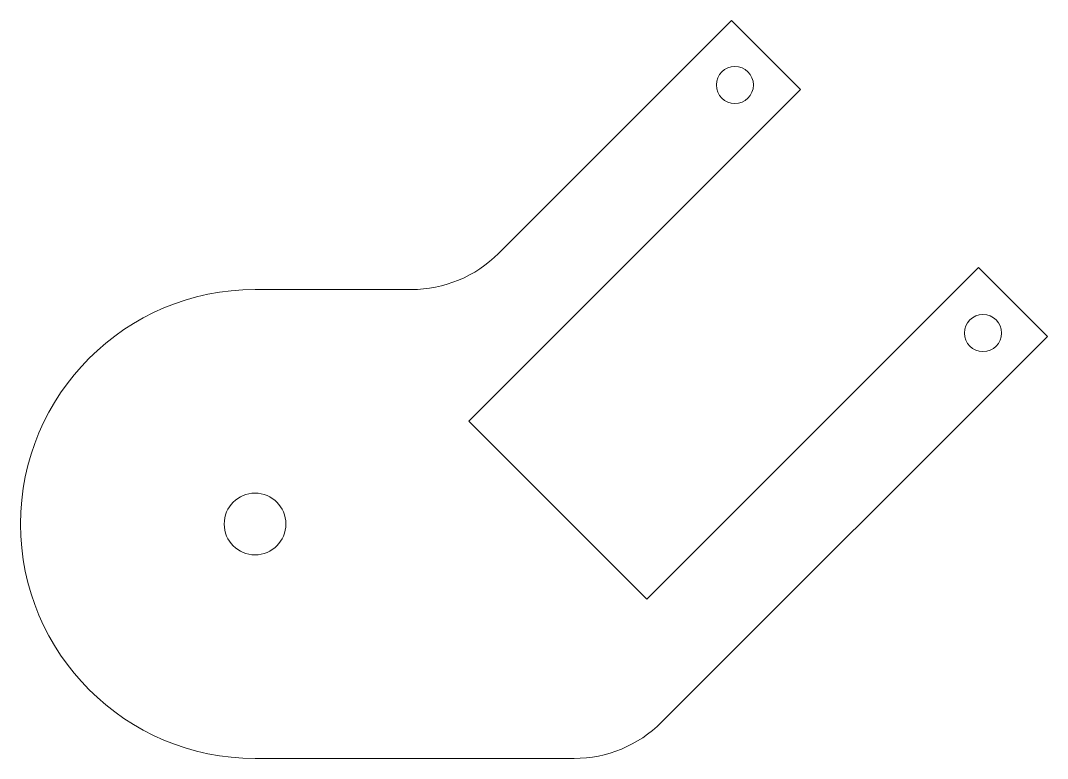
# Model space of a CAD drawing. Header units: millimetres. Extents: x -19 to 64.2, y -19 to 40.8.
import ezdxf

# ---------------------------------------------------------------- set-up
doc = ezdxf.new("R2010")
doc.units = ezdxf.units.MM

msp = doc.modelspace()

# ---------------------------------------------------------------- linework, layer by layer
at = {"color": 7, "linetype": 'Continuous', "lineweight": 15}
for p, q in [((38.604, 40.799), (19.734, 21.929)), ((44.19, 35.212), (38.604, 40.799)), ((17.32, 8.342), (44.19, 35.212)), ((58.615, 20.788), (31.745, -6.083)), ((64.201, 15.201), (58.615, 20.788)), ((12.663, 19), (0, 19)), ((32.929, -16.071), (64.201, 15.201)), ((31.745, -6.083), (17.32, 8.342)), ((0, -19), (25.858, -19))]:
    msp.add_line(p, q, dxfattribs=at)
for centre, radius in [((38.878, 35.575), 1.5), ((58.978, 15.475), 1.5), ((0, 0), 2.5)]:
    msp.add_circle(centre, radius, dxfattribs=at)
for centre, radius, start, end in [((12.663, 29), 10, 270, 315), ((0, 0), 19, 90, 270), ((25.858, -9), 10, 270, 315)]:
    msp.add_arc(centre, radius, start, end, dxfattribs=at)

doc.saveas('drawing.dxf')
